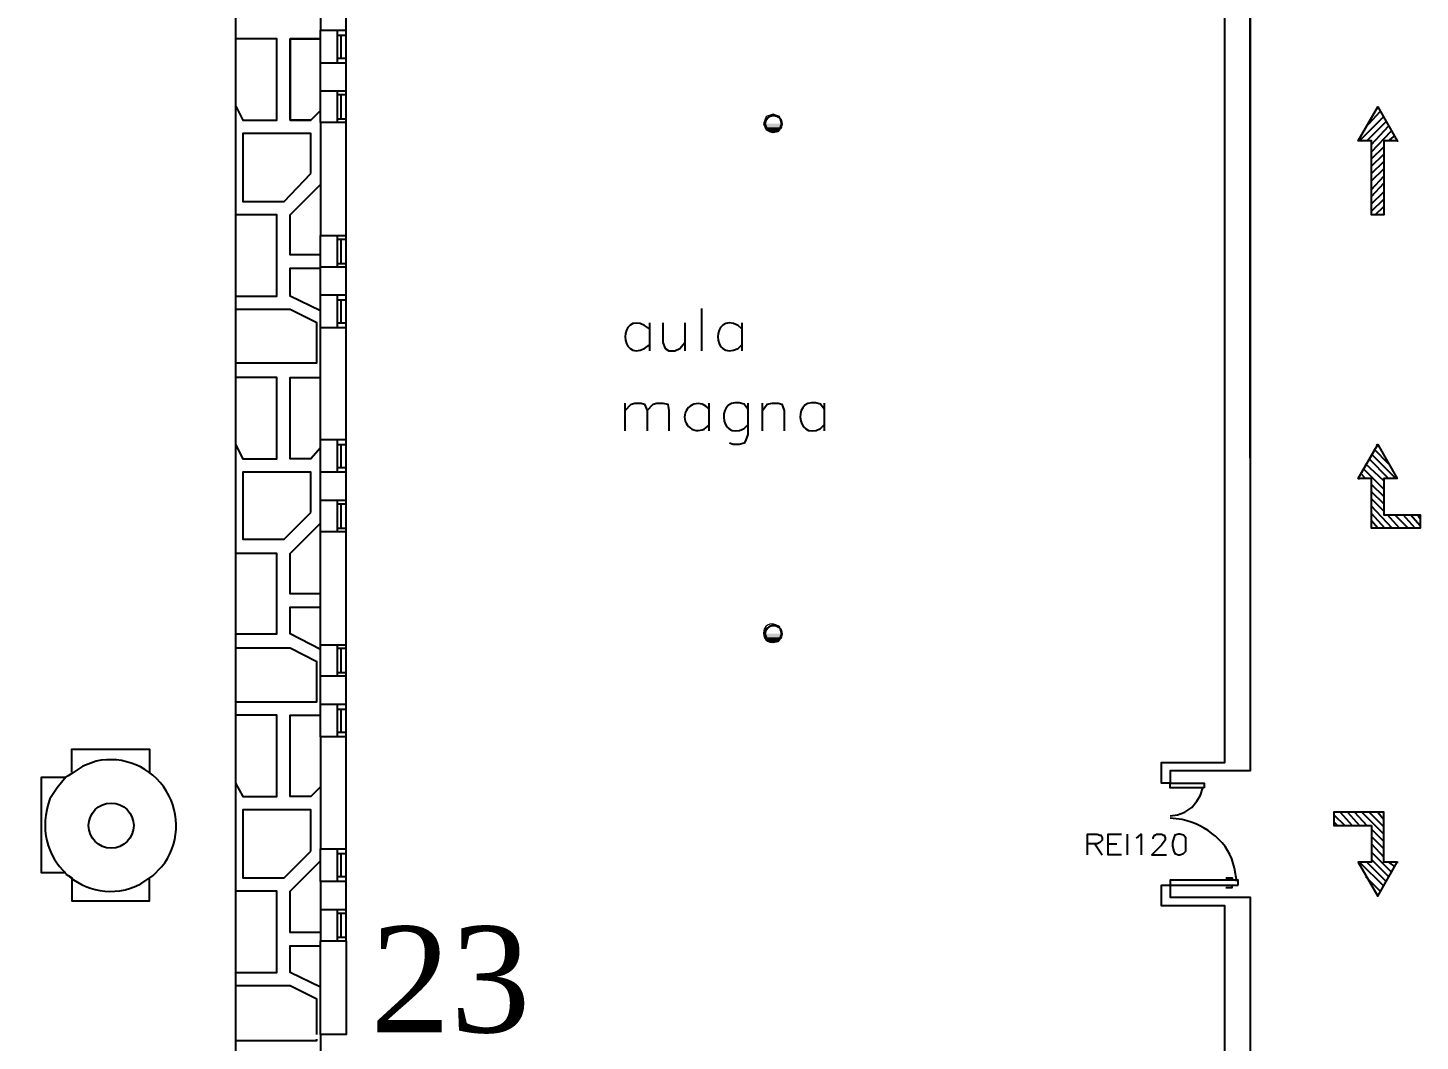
# Model space of a CAD drawing. Header units: millimetres. Extents: x 2592 to 5194, y 1172 to 2359.
# Drawn here: x 2597.561 to 2598.517, y 1179.41 to 1180.106 of the extents above; entities that cross this region are included whole.
import ezdxf

# ---------------------------------------------------------------- set-up
doc = ezdxf.new("R2010")
doc.units = ezdxf.units.MM
for name, color, linetype in [('PDF _Geometria', 7, 'Continuous'), ('PDF _Riempimenti solidi', 3, 'Continuous'), ('PDF _Testo', 7, 'Continuous')]:
    doc.layers.add(name, color=color, linetype=linetype)
doc.styles.add('PDF Times New Roman', font='times.ttf')

msp = doc.modelspace()

# ---------------------------------------------------------------- linework, layer by layer
at = {"layer": 'PDF _Geometria', "color": 253, "lineweight": 0, "true_color": 0x999999}
msp.add_lwpolyline([(2597.70358, 1180.48904), (2597.70358, 1179.92821), (2597.70358, 1179.41488)], dxfattribs=at)
at = {"layer": 'PDF _Geometria', "color": 8, "lineweight": 25, "true_color": 0x808080}
for points in [[(2597.82775, 1180.48904), (2597.70358, 1180.48904), (2597.70358, 1175.43154), (2598.30192, 1175.43154)], [(2597.70358, 1180.05238), (2597.70858, 1180.04238), (2597.73192, 1180.04238), (2597.73192, 1180.09821), (2597.70358, 1180.09821)], [(2597.76192, 1180.04904), (2597.75525, 1180.04238), (2597.74108, 1180.04238), (2597.74108, 1180.09821), (2597.76192, 1180.09821)], [(2597.76192, 1179.94988), (2597.74108, 1179.94988), (2597.74108, 1179.97738), (2597.76192, 1179.99821)], [(2597.70358, 1179.92154), (2597.73192, 1179.92154), (2597.73192, 1179.92821), (2597.73192, 1179.97738), (2597.70358, 1179.97738)], [(2597.76192, 1179.91154), (2597.74108, 1179.92154), (2597.74108, 1179.92821), (2597.74108, 1179.94071), (2597.76192, 1179.94071)], [(2597.70358, 1179.87571), (2597.75942, 1179.87571), (2597.75942, 1179.90321), (2597.74108, 1179.91238), (2597.70358, 1179.91238)], [(2597.70358, 1179.81988), (2597.70858, 1179.80988), (2597.73192, 1179.80988), (2597.73192, 1179.86571), (2597.70358, 1179.86571)], [(2597.76192, 1179.81738), (2597.75525, 1179.80988), (2597.74108, 1179.80988), (2597.74108, 1179.86571), (2597.76192, 1179.86571)], [(2597.76192, 1179.71738), (2597.74108, 1179.71738), (2597.74108, 1179.74488), (2597.76192, 1179.76571)], [(2597.70358, 1179.68988), (2597.73192, 1179.68988), (2597.73192, 1179.74488), (2597.70358, 1179.74488)], [(2597.76192, 1179.67904), (2597.74108, 1179.68988), (2597.74108, 1179.70821), (2597.76192, 1179.70821)], [(2597.70358, 1179.64321), (2597.75942, 1179.64321), (2597.75942, 1179.67071), (2597.74108, 1179.67988), (2597.70358, 1179.67988)], [(2597.70358, 1179.58738), (2597.70858, 1179.57821), (2597.73192, 1179.57821), (2597.73192, 1179.63404), (2597.70358, 1179.63404)], [(2597.76192, 1179.58488), (2597.75525, 1179.57821), (2597.74108, 1179.57821), (2597.74108, 1179.63404), (2597.76192, 1179.63404)], [(2597.76192, 1179.48488), (2597.74108, 1179.48488), (2597.74108, 1179.51321), (2597.76192, 1179.53404)], [(2597.70358, 1179.45738), (2597.73192, 1179.45738), (2597.73192, 1179.51321), (2597.70358, 1179.51321)], [(2597.76192, 1179.44738), (2597.74108, 1179.45738), (2597.74108, 1179.47571), (2597.76192, 1179.47571)], [(2597.75942, 1179.41488), (2597.75942, 1179.43904), (2597.74108, 1179.44821), (2597.70358, 1179.44821)], [(2597.70358, 1179.41071), (2597.75942, 1179.41071), (2597.75942, 1179.41154)]]:
    msp.add_lwpolyline(points, dxfattribs=at)
at = {"layer": 'PDF _Geometria', "lineweight": 0}
for points in [[(2597.76192, 1179.41488), (2597.76192, 1179.47904), (2597.76192, 1179.50071), (2597.76192, 1179.51988), (2597.76192, 1179.54238), (2597.76192, 1179.61904), (2597.76192, 1179.64154), (2597.76192, 1179.66071), (2597.76192, 1179.78154), (2597.76192, 1179.80071), (2597.76192, 1179.92238), (2597.76192, 1179.92821), (2597.76192, 1179.94154), (2597.76192, 1179.96321), (2597.76192, 1180.04071), (2597.76192, 1180.06238), (2597.76192, 1180.18154), (2597.76192, 1180.20321), (2597.76192, 1180.24488), (2597.76192, 1180.32154), (2597.76192, 1180.43154), (2597.79692, 1180.43154)], [(2598.07692, 1179.68571), (2598.07858, 1179.68988), (2598.07692, 1179.69488)]]:
    msp.add_lwpolyline(points, dxfattribs=at)
at = {"layer": 'PDF _Geometria', "lineweight": 25}
for points in [[(2597.76192, 1180.04071), (2597.76192, 1180.06238), (2597.76192, 1180.08154), (2597.76192, 1180.10404), (2597.77942, 1180.10404), (2597.77942, 1180.18154), (2597.76192, 1180.18154), (2597.76192, 1180.10404)], [(2598.40025, 1179.81071), (2598.40025, 1180.13321), (2598.40025, 1179.59571), (2598.34525, 1179.59571), (2598.34525, 1179.58738), (2598.33942, 1179.58738), (2598.33942, 1179.60154), (2598.38275, 1179.60154), (2598.38275, 1180.12738), (2598.33942, 1180.12738), (2598.33942, 1180.14154), (2598.34525, 1180.14154), (2598.34525, 1180.13321), (2598.40025, 1180.13321)], [(2597.76192, 1180.06238), (2597.77942, 1180.06238), (2597.77942, 1180.08154), (2597.76192, 1180.08154)], [(2597.76192, 1179.61904), (2597.76192, 1179.54238), (2597.77942, 1179.54238), (2597.77942, 1179.61904), (2597.76192, 1179.61904), (2597.76192, 1179.64154), (2597.77942, 1179.64154), (2597.77942, 1179.66071), (2597.76192, 1179.66071), (2597.76192, 1179.75988), (2597.76192, 1179.78154), (2597.77942, 1179.78154), (2597.77942, 1179.80071), (2597.76192, 1179.80071), (2597.76192, 1179.89988), (2597.76192, 1179.92238), (2597.77942, 1179.92238), (2597.77942, 1179.94154), (2597.76192, 1179.94154), (2597.76192, 1179.96321)], [(2597.76192, 1179.92238), (2597.76192, 1179.94154)], [(2598.02358, 1179.88404), (2598.02358, 1179.91321)], [(2597.98775, 1179.89904), (2597.98442, 1179.90154)], [(2597.98775, 1179.90321), (2597.98775, 1179.88404)], [(2597.99692, 1179.90321), (2597.99692, 1179.88988), (2597.99858, 1179.88571), (2598.00108, 1179.88404), (2598.00525, 1179.88404), (2598.00858, 1179.88571), (2598.01192, 1179.88988)], [(2598.01192, 1179.90321), (2598.01192, 1179.88404)], [(2598.05108, 1179.89904), (2598.04858, 1179.90154)], [(2598.05108, 1179.90321), (2598.05108, 1179.88404)], [(2597.76192, 1179.82321), (2597.77942, 1179.82321), (2597.77942, 1179.89988), (2597.76192, 1179.89988)], [(2597.98442, 1179.88571), (2597.98775, 1179.88821)], [(2598.04858, 1179.88571), (2598.05108, 1179.88821)], [(2597.97108, 1179.82904), (2597.97108, 1179.84821)], [(2597.97108, 1179.84321), (2597.97525, 1179.84738), (2597.97775, 1179.84821), (2597.98192, 1179.84821), (2597.98442, 1179.84738), (2597.98608, 1179.84321), (2597.98608, 1179.82904)], [(2597.98608, 1179.84321), (2597.99025, 1179.84738), (2597.99275, 1179.84821), (2597.99692, 1179.84821), (2598.00025, 1179.84738), (2598.00108, 1179.84321), (2598.00108, 1179.82904)], [(2598.02858, 1179.84821), (2598.02858, 1179.82904)], [(2598.05525, 1179.84821), (2598.05525, 1179.82654), (2598.05358, 1179.82238), (2598.05275, 1179.82071), (2598.04942, 1179.81988), (2598.04525, 1179.81988), (2598.04275, 1179.82071)], [(2598.05525, 1179.84404), (2598.05275, 1179.84738)], [(2598.06525, 1179.82904), (2598.06525, 1179.84821)], [(2598.06525, 1179.84321), (2598.06858, 1179.84738), (2598.07192, 1179.84821), (2598.07608, 1179.84821), (2598.07858, 1179.84738), (2598.08025, 1179.84321), (2598.08025, 1179.82904)], [(2598.10775, 1179.84404), (2598.10525, 1179.84738)], [(2598.10775, 1179.84821), (2598.10775, 1179.82904)], [(2598.05275, 1179.83071), (2598.05525, 1179.83321)], [(2598.10525, 1179.83071), (2598.10775, 1179.83321)], [(2597.76192, 1179.78154), (2597.76192, 1179.80071)], [(2597.76192, 1179.68238), (2597.77942, 1179.68238), (2597.77942, 1179.75988), (2597.76192, 1179.75988)], [(2597.76192, 1179.64154), (2597.76192, 1179.66071)], [(2597.59108, 1179.59488), (2597.59108, 1179.61071), (2597.64442, 1179.61071), (2597.64442, 1179.59488)], [(2597.58692, 1179.52571), (2597.57025, 1179.52571), (2597.57025, 1179.59154), (2597.58692, 1179.59154)], [(2598.28858, 1179.53821), (2598.28858, 1179.55238), (2598.29525, 1179.55238), (2598.29692, 1179.55154), (2598.29775, 1179.55154), (2598.29858, 1179.54988), (2598.29858, 1179.54821), (2598.29692, 1179.54654), (2598.29525, 1179.54571), (2598.28858, 1179.54571)], [(2598.31192, 1179.53821), (2598.30275, 1179.53821), (2598.30275, 1179.55238), (2598.31192, 1179.55238)], [(2598.31608, 1179.53821), (2598.31608, 1179.55238)], [(2598.32192, 1179.54988), (2598.32358, 1179.55071), (2598.32525, 1179.55238), (2598.32525, 1179.53821)], [(2598.33358, 1179.54904), (2598.33358, 1179.54988), (2598.33442, 1179.55154), (2598.33525, 1179.55154), (2598.33608, 1179.55238), (2598.33942, 1179.55238), (2598.34025, 1179.55154), (2598.34108, 1179.55154), (2598.34192, 1179.54988), (2598.34192, 1179.54821), (2598.34108, 1179.54738), (2598.33942, 1179.54488), (2598.33275, 1179.53821), (2598.34275, 1179.53821)], [(2597.76192, 1179.51988), (2597.76192, 1179.54238)], [(2598.29358, 1179.54571), (2598.29858, 1179.53821)], [(2598.30275, 1179.54571), (2598.30858, 1179.54571)], [(2597.58692, 1179.52488), (2597.58858, 1179.52404), (2597.59108, 1179.52238), (2597.59108, 1179.50654), (2597.64442, 1179.50654), (2597.64442, 1179.52238)], [(2598.38275, 1179.31654), (2598.38275, 1179.50321), (2598.33942, 1179.50321), (2598.33942, 1179.51738), (2598.34525, 1179.51738), (2598.34525, 1179.50904), (2598.40025, 1179.50904), (2598.40025, 1179.22654)], [(2597.76192, 1179.50071), (2597.76192, 1179.47904), (2597.77942, 1179.47904), (2597.77942, 1179.41488), (2597.76192, 1179.41488), (2597.76192, 1179.34488)], [(2597.76192, 1179.41488), (2597.76192, 1179.47904)]]:
    msp.add_lwpolyline(points, dxfattribs=at)
at = {"layer": 'PDF _Geometria', "color": 4, "lineweight": 25}
for points in [[(2597.77358, 1180.08154), (2597.77358, 1180.10404)], [(2597.77942, 1180.08154), (2597.77942, 1180.10404)], [(2597.77358, 1180.10071), (2597.77942, 1180.10071)], [(2597.77608, 1180.08488), (2597.77608, 1180.10071)], [(2597.77358, 1180.08488), (2597.77942, 1180.08488)], [(2597.77358, 1180.04071), (2597.77358, 1180.06238)], [(2597.77358, 1180.05988), (2597.77942, 1180.05988)], [(2597.77608, 1180.04321), (2597.77608, 1180.05988)], [(2597.77942, 1180.04071), (2597.77942, 1180.06238)], [(2597.77358, 1180.04321), (2597.77942, 1180.04321)], [(2597.77358, 1179.94154), (2597.77358, 1179.96321)], [(2597.77358, 1179.96071), (2597.77942, 1179.96071)], [(2597.77608, 1179.94404), (2597.77608, 1179.96071)], [(2597.77942, 1179.94154), (2597.77942, 1179.96321)], [(2597.77358, 1179.94404), (2597.77942, 1179.94404)], [(2597.77358, 1179.89988), (2597.77358, 1179.92238)], [(2597.77942, 1179.89988), (2597.77942, 1179.92238)], [(2597.77358, 1179.91904), (2597.77942, 1179.91904)], [(2597.77608, 1179.90321), (2597.77608, 1179.91904)], [(2597.77358, 1179.90321), (2597.77942, 1179.90321)], [(2597.77358, 1179.80071), (2597.77358, 1179.82321)], [(2597.77358, 1179.81988), (2597.77942, 1179.81988)], [(2597.77608, 1179.80404), (2597.77608, 1179.81988)], [(2597.77942, 1179.80071), (2597.77942, 1179.82321)], [(2597.77358, 1179.80404), (2597.77942, 1179.80404)], [(2597.77358, 1179.75988), (2597.77358, 1179.78154)], [(2597.77358, 1179.77904), (2597.77942, 1179.77904)], [(2597.77608, 1179.76238), (2597.77608, 1179.77904)], [(2597.77942, 1179.75988), (2597.77942, 1179.78154)], [(2597.77358, 1179.76238), (2597.77942, 1179.76238)], [(2597.77358, 1179.66071), (2597.77358, 1179.68238)], [(2597.77942, 1179.66071), (2597.77942, 1179.68238)], [(2597.77358, 1179.67988), (2597.77942, 1179.67988)], [(2597.77608, 1179.66321), (2597.77608, 1179.67988)], [(2597.77358, 1179.66321), (2597.77942, 1179.66321)], [(2597.77358, 1179.61904), (2597.77358, 1179.64154)], [(2597.77358, 1179.63821), (2597.77942, 1179.63821)], [(2597.77608, 1179.62238), (2597.77608, 1179.63821)], [(2597.77942, 1179.61904), (2597.77942, 1179.64154)], [(2597.77358, 1179.62238), (2597.77942, 1179.62238)], [(2598.34525, 1179.56488), (2598.35025, 1179.56571), (2598.35525, 1179.56738), (2598.36025, 1179.57071), (2598.36358, 1179.57488), (2598.36608, 1179.57904), (2598.36775, 1179.58404)], [(2598.35358, 1179.56238), (2598.34525, 1179.56321)], [(2597.77358, 1179.51988), (2597.77358, 1179.54238)], [(2597.77358, 1179.53904), (2597.77942, 1179.53904)], [(2597.77608, 1179.52321), (2597.77608, 1179.53904)], [(2597.77942, 1179.51988), (2597.77942, 1179.54238)], [(2598.39108, 1179.51988), (2598.38942, 1179.52904)], [(2597.77358, 1179.52321), (2597.77942, 1179.52321)], [(2598.38358, 1179.52238), (2598.38775, 1179.52238), (2598.38775, 1179.52071)], [(2598.38358, 1179.51571), (2598.38775, 1179.51571), (2598.38775, 1179.51738)], [(2597.77358, 1179.47904), (2597.77358, 1179.50071)], [(2597.77942, 1179.47904), (2597.77942, 1179.50071)], [(2597.77358, 1179.49821), (2597.77942, 1179.49821)], [(2597.77608, 1179.48154), (2597.77608, 1179.49821)], [(2597.77358, 1179.48154), (2597.77942, 1179.48154)], [(2597.76192, 1179.41488), (2597.76192, 1179.41154)]]:
    msp.add_lwpolyline(points, dxfattribs=at)
at = {"layer": 'PDF _Geometria', "color": 253, "lineweight": 25, "true_color": 0x999999}
for points in [[(2597.70358, 1180.05238), (2597.70858, 1180.04238), (2597.73192, 1180.04238), (2597.73192, 1180.09821), (2597.70358, 1180.09821)], [(2597.76192, 1180.09821), (2597.74108, 1180.09821), (2597.74108, 1180.04238), (2597.75525, 1180.04238), (2597.76192, 1180.04904)], [(2597.76192, 1179.94988), (2597.74108, 1179.94988), (2597.74108, 1179.97738), (2597.76192, 1179.99821)], [(2597.70358, 1179.92154), (2597.73192, 1179.92154), (2597.73192, 1179.92821), (2597.73192, 1179.97738), (2597.70358, 1179.97738)], [(2597.76192, 1179.91154), (2597.74108, 1179.92154), (2597.74108, 1179.92821), (2597.74108, 1179.94071), (2597.76192, 1179.94071)], [(2597.70358, 1179.87571), (2597.75942, 1179.87571), (2597.75942, 1179.90321), (2597.74108, 1179.91238), (2597.70358, 1179.91238)], [(2597.70358, 1179.81988), (2597.70858, 1179.80988), (2597.73192, 1179.80988), (2597.73192, 1179.86571), (2597.70358, 1179.86571)], [(2597.76192, 1179.81738), (2597.75525, 1179.80988), (2597.74108, 1179.80988), (2597.74108, 1179.86571), (2597.76192, 1179.86571)], [(2597.76192, 1179.71738), (2597.74108, 1179.71738), (2597.74108, 1179.74488), (2597.76192, 1179.76571)], [(2597.70358, 1179.68988), (2597.73192, 1179.68988), (2597.73192, 1179.74488), (2597.70358, 1179.74488)], [(2597.76192, 1179.67904), (2597.74108, 1179.68988), (2597.74108, 1179.70821), (2597.76192, 1179.70821)], [(2597.70358, 1179.64321), (2597.75942, 1179.64321), (2597.75942, 1179.67071), (2597.74108, 1179.67988), (2597.70358, 1179.67988)], [(2597.70358, 1179.58738), (2597.70858, 1179.57821), (2597.73192, 1179.57821), (2597.73192, 1179.63404), (2597.70358, 1179.63404)], [(2597.76192, 1179.58488), (2597.75525, 1179.57821), (2597.74108, 1179.57821), (2597.74108, 1179.63404), (2597.76192, 1179.63404)], [(2597.76192, 1179.48488), (2597.74108, 1179.48488), (2597.74108, 1179.51321), (2597.76192, 1179.53404)], [(2597.70358, 1179.45738), (2597.73192, 1179.45738), (2597.73192, 1179.51321), (2597.70358, 1179.51321)], [(2597.76192, 1179.44738), (2597.74108, 1179.45738), (2597.74108, 1179.47571), (2597.76192, 1179.47571)], [(2597.75942, 1179.41488), (2597.75942, 1179.43904), (2597.74108, 1179.44821), (2597.70358, 1179.44821)], [(2597.70358, 1179.41071), (2597.75942, 1179.41071), (2597.75942, 1179.41154)]]:
    msp.add_lwpolyline(points, dxfattribs=at)
at = {"layer": 'PDF _Geometria', "lineweight": 0}
msp.add_lwpolyline([(2598.07858, 1180.03988), (2598.07692, 1180.04488), (2598.07275, 1180.04654), (2598.06775, 1180.04488), (2598.06608, 1180.03988), (2598.06775, 1180.03571), (2598.07275, 1180.03404), (2598.07692, 1180.03571)], close=True, dxfattribs=at)
at = {"layer": 'PDF _Geometria', "lineweight": 25}
for points in [[(2598.06692, 1180.03988), (2598.06775, 1180.03738), (2598.07025, 1180.03488), (2598.07275, 1180.03404), (2598.07608, 1180.03488), (2598.07775, 1180.03738), (2598.07858, 1180.03988), (2598.07775, 1180.04321), (2598.07608, 1180.04488), (2598.07275, 1180.04571), (2598.07025, 1180.04488), (2598.06775, 1180.04321)], [(2597.77942, 1180.04071), (2597.76192, 1180.04071), (2597.76192, 1179.96321), (2597.77942, 1179.96321)], [(2598.06692, 1179.68988), (2598.06775, 1179.68738), (2598.07025, 1179.68488), (2598.07275, 1179.68404), (2598.07608, 1179.68488), (2598.07775, 1179.68738), (2598.07858, 1179.68988), (2598.07775, 1179.69321), (2598.07608, 1179.69488), (2598.07275, 1179.69571), (2598.07025, 1179.69488), (2598.06775, 1179.69321)], [(2598.35108, 1179.55238), (2598.34858, 1179.55154), (2598.34775, 1179.54988), (2598.34692, 1179.54654), (2598.34692, 1179.54404), (2598.34775, 1179.54071), (2598.34858, 1179.53904), (2598.35108, 1179.53821), (2598.35192, 1179.53821), (2598.35442, 1179.53904), (2598.35608, 1179.54071), (2598.35608, 1179.54988), (2598.35442, 1179.55154), (2598.35192, 1179.55238)], [(2597.77942, 1179.50071), (2597.77942, 1179.51988), (2597.76192, 1179.51988), (2597.76192, 1179.50071)]]:
    msp.add_lwpolyline(points, close=True, dxfattribs=at)
at = {"layer": 'PDF _Geometria', "color": 3, "lineweight": 25}
for points in [[(2598.49192, 1180.02821), (2598.49192, 1179.97738), (2598.48358, 1179.97738), (2598.48358, 1180.02821), (2598.47442, 1180.02821), (2598.48775, 1180.05154), (2598.50108, 1180.02821)], [(2598.48358, 1179.79654), (2598.47442, 1179.79654), (2598.48775, 1179.81988), (2598.50108, 1179.79654), (2598.49192, 1179.79654), (2598.49192, 1179.77154), (2598.51692, 1179.77154), (2598.51692, 1179.76238), (2598.48358, 1179.76238)], [(2598.48358, 1179.55821), (2598.48358, 1179.53321), (2598.47442, 1179.53321), (2598.48775, 1179.50988), (2598.50108, 1179.53321), (2598.49192, 1179.53321), (2598.49192, 1179.56738), (2598.45775, 1179.56738), (2598.45775, 1179.55821)]]:
    msp.add_lwpolyline(points, close=True, dxfattribs=at)
for points in [[(2598.47525, 1180.02821), (2598.49192, 1180.04488)], [(2598.47942, 1180.03738), (2598.48942, 1180.04821)], [(2598.48692, 1180.04988), (2598.48775, 1180.05071)], [(2598.48025, 1180.02821), (2598.49358, 1180.04154)], [(2598.48358, 1180.02571), (2598.49525, 1180.03821)], [(2598.48358, 1180.02071), (2598.49692, 1180.03488)], [(2598.49525, 1180.02821), (2598.49942, 1180.03154)], [(2598.50108, 1180.02821), (2598.50192, 1180.02821)], [(2598.48358, 1180.01571), (2598.49192, 1180.02404)], [(2598.48358, 1180.01071), (2598.49192, 1180.01904)], [(2598.48358, 1180.00571), (2598.49192, 1180.01404)], [(2598.48358, 1180.00071), (2598.49192, 1180.00904)], [(2598.48358, 1179.99488), (2598.49192, 1180.00404)], [(2598.48358, 1179.98988), (2598.49192, 1179.99904)], [(2598.48358, 1179.98488), (2598.49192, 1179.99321)], [(2598.48358, 1179.97988), (2598.49192, 1179.98821)], [(2598.48608, 1179.97738), (2598.49192, 1179.98321)], [(2598.49108, 1179.97738), (2598.49192, 1179.97821)], [(2598.49525, 1179.80654), (2598.48525, 1179.81654)], [(2598.48858, 1179.81821), (2598.48692, 1179.81988)], [(2598.49192, 1179.79488), (2598.47942, 1179.80654)], [(2598.49525, 1179.79654), (2598.48192, 1179.80988)], [(2598.50025, 1179.79654), (2598.48358, 1179.81321)], [(2598.47442, 1179.79654), (2598.47525, 1179.79654)], [(2598.47942, 1179.79654), (2598.47608, 1179.79988)], [(2598.49192, 1179.78904), (2598.47775, 1179.80321)], [(2598.49192, 1179.78404), (2598.48358, 1179.79238)], [(2598.49192, 1179.77904), (2598.48358, 1179.78738)], [(2598.49192, 1179.77404), (2598.48358, 1179.78238)], [(2598.49775, 1179.76238), (2598.48358, 1179.77738)], [(2598.49275, 1179.76238), (2598.48358, 1179.77238)], [(2598.48775, 1179.76238), (2598.48358, 1179.76738)], [(2598.50275, 1179.76238), (2598.49442, 1179.77154)], [(2598.50858, 1179.76238), (2598.49942, 1179.77154)], [(2598.51358, 1179.76238), (2598.50525, 1179.77154)], [(2598.51692, 1179.76404), (2598.51025, 1179.77154)], [(2598.51692, 1179.76904), (2598.51525, 1179.77154)], [(2598.46192, 1179.56738), (2598.47025, 1179.55821)], [(2598.46692, 1179.56738), (2598.47525, 1179.55821)], [(2598.47192, 1179.56738), (2598.48025, 1179.55821)], [(2598.47692, 1179.56738), (2598.49192, 1179.55238)], [(2598.48192, 1179.56738), (2598.49192, 1179.55738)], [(2598.48775, 1179.56738), (2598.49192, 1179.56238)], [(2598.45775, 1179.56571), (2598.46525, 1179.55821)], [(2598.45775, 1179.56071), (2598.46025, 1179.55821)], [(2598.48358, 1179.55571), (2598.49192, 1179.54738)], [(2598.48358, 1179.55071), (2598.49192, 1179.54238)], [(2598.48358, 1179.54571), (2598.49192, 1179.53654)], [(2598.48358, 1179.53988), (2598.49692, 1179.52654)], [(2598.47525, 1179.53321), (2598.49192, 1179.51654)], [(2598.48025, 1179.53321), (2598.49358, 1179.51988)], [(2598.48358, 1179.53488), (2598.49525, 1179.52321)], [(2598.49525, 1179.53321), (2598.49942, 1179.52988)], [(2598.50108, 1179.53321), (2598.50192, 1179.53321)], [(2598.47942, 1179.52321), (2598.48942, 1179.51321)], [(2598.48692, 1179.51154), (2598.48775, 1179.50988)]]:
    msp.add_lwpolyline(points, dxfattribs=at)
at = {"layer": 'PDF _Geometria', "color": 253, "lineweight": 25, "true_color": 0x999999}
for points in [[(2597.75525, 1180.00571), (2597.75525, 1180.03321), (2597.70858, 1180.03321), (2597.70858, 1179.98654), (2597.73692, 1179.98654)], [(2597.75525, 1179.77321), (2597.75525, 1179.80071), (2597.70858, 1179.80071), (2597.70858, 1179.75488), (2597.73692, 1179.75488)], [(2597.75525, 1179.54071), (2597.75525, 1179.56904), (2597.70858, 1179.56904), (2597.70858, 1179.52238), (2597.73692, 1179.52238)]]:
    msp.add_lwpolyline(points, close=True, dxfattribs=at)
at = {"layer": 'PDF _Geometria', "color": 8, "lineweight": 25, "true_color": 0x808080}
for points in [[(2597.75525, 1180.00571), (2597.75525, 1180.03321), (2597.70858, 1180.03321), (2597.70858, 1179.98654), (2597.73692, 1179.98654)], [(2597.75525, 1179.77321), (2597.75525, 1179.80071), (2597.70858, 1179.80071), (2597.70858, 1179.75488), (2597.73692, 1179.75488)], [(2597.75525, 1179.54071), (2597.75525, 1179.56904), (2597.70858, 1179.56904), (2597.70858, 1179.52238), (2597.73692, 1179.52238)]]:
    msp.add_lwpolyline(points, close=True, dxfattribs=at)
at = {"layer": 'PDF _Geometria', "lineweight": 25}
msp.add_lwpolyline([(2597.63858, 1179.51821), (2597.64692, 1179.52404), (2597.65275, 1179.52988, 0.70901), (2597.60775, 1179.60238), (2597.59858, 1179.59904), (2597.59108, 1179.59404), (2597.58858, 1179.59238), (2597.58692, 1179.59154), (2597.58108, 1179.58404), (2597.57608, 1179.57654)], format="xyb", dxfattribs=at)
at = {"layer": 'PDF _Geometria', "color": 4, "lineweight": 25}
for points in [[(2598.36858, 1179.58404), (2598.34525, 1179.58404), (2598.34525, 1179.58738), (2598.36858, 1179.58738)], [(2598.39192, 1179.51738), (2598.39192, 1179.52071), (2598.34525, 1179.52071), (2598.34525, 1179.51738)]]:
    msp.add_lwpolyline(points, close=True, dxfattribs=at)
at = {"layer": 'PDF _Geometria', "lineweight": 25}
for centre, radius in [((2598.07292, 1180.03988), 0.00567), ((2598.07292, 1179.68988), 0.00567), ((2597.61811, 1179.55821), 0.01548)]:
    msp.add_circle(centre, radius, dxfattribs=at)
msp.add_arc((2598.02108, 1179.83863), 0.00925, 35.83765, 324.16235, dxfattribs=at)
for points in [[(2597.98442, 1179.90154), (2597.96656, 1179.91071), (2597.96656, 1179.87654), (2597.98442, 1179.88571)], [(2598.04858, 1179.90154), (2598.03, 1179.91093), (2598.03, 1179.87632), (2598.04858, 1179.88571)], [(2598.05275, 1179.84738), (2598.0331, 1179.855), (2598.03508, 1179.82141), (2598.05275, 1179.83071)], [(2598.10525, 1179.84738), (2598.0856, 1179.855), (2598.08758, 1179.82141), (2598.10525, 1179.83071)], [(2597.57608, 1179.57654), (2597.56089, 1179.53674), (2597.59989, 1179.49893), (2597.63858, 1179.51821)]]:
    msp.add_open_spline(points, degree=3, dxfattribs=at)
at = {"layer": 'PDF _Geometria', "lineweight": 0}
msp.add_open_spline([(2598.07692, 1179.69488), (2598.06256, 1179.70342), (2598.06251, 1179.67718), (2598.07692, 1179.68571)], degree=3, dxfattribs=at)
at = {"layer": 'PDF _Geometria', "color": 4, "lineweight": 25}
msp.add_open_spline([(2598.38942, 1179.52904), (2598.38592, 1179.54656), (2598.37028, 1179.55859), (2598.35358, 1179.56238)], degree=3, dxfattribs=at)
at = {"layer": 'PDF _Riempimenti solidi', "color": 7, "lineweight": 0, "transparency": 33554559}
for points in [[(2598.06608, 1180.03988), (2598.07858, 1180.03904), (2598.06608, 1180.03904)], [(2598.06608, 1180.03988), (2598.07858, 1180.03988), (2598.07858, 1180.03904)], [(2598.06608, 1180.03904), (2598.07858, 1180.03738), (2598.06692, 1180.03738)], [(2598.06608, 1180.03904), (2598.07858, 1180.03904), (2598.07858, 1180.03738)], [(2598.06692, 1180.03738), (2598.07775, 1180.03654), (2598.06692, 1180.03654)], [(2598.06692, 1180.03738), (2598.07858, 1180.03738), (2598.07775, 1180.03654)], [(2598.06692, 1180.03654), (2598.07692, 1180.03571), (2598.06775, 1180.03571)], [(2598.06692, 1180.03654), (2598.07775, 1180.03654), (2598.07692, 1180.03571)], [(2598.06775, 1180.03571), (2598.07608, 1180.03488), (2598.06858, 1180.03488)], [(2598.06775, 1180.03571), (2598.07692, 1180.03571), (2598.07608, 1180.03488)], [(2598.06858, 1180.03488), (2598.07525, 1180.03404), (2598.07025, 1180.03404)], [(2598.06858, 1180.03488), (2598.07608, 1180.03488), (2598.07525, 1180.03404)], [(2598.06608, 1179.68988), (2598.07858, 1179.68904), (2598.06608, 1179.68904)], [(2598.06608, 1179.68988), (2598.07858, 1179.68988), (2598.07858, 1179.68904)], [(2598.06608, 1179.68904), (2598.07858, 1179.68738), (2598.06692, 1179.68738)], [(2598.06608, 1179.68904), (2598.07858, 1179.68904), (2598.07858, 1179.68738)], [(2598.06692, 1179.68738), (2598.07775, 1179.68654), (2598.06692, 1179.68654)], [(2598.06692, 1179.68738), (2598.07858, 1179.68738), (2598.07775, 1179.68654)], [(2598.06692, 1179.68654), (2598.07692, 1179.68571), (2598.06775, 1179.68571)], [(2598.06692, 1179.68654), (2598.07775, 1179.68654), (2598.07692, 1179.68571)], [(2598.06775, 1179.68571), (2598.07608, 1179.68488), (2598.06858, 1179.68488)], [(2598.06775, 1179.68571), (2598.07692, 1179.68571), (2598.07608, 1179.68488)], [(2598.06858, 1179.68488), (2598.07525, 1179.68404), (2598.07025, 1179.68404)], [(2598.06858, 1179.68488), (2598.07608, 1179.68488), (2598.07525, 1179.68404)]]:
    msp.add_solid(points, dxfattribs=at)

# ---------------------------------------------------------------- texts
at = {"layer": 'PDF _Testo', "insert": (2597.79608, 1179.41528), "char_height": 0.072804, "attachment_point": 7, "style": 'PDF Times New Roman'}
msp.add_mtext('23', dxfattribs=at)

doc.saveas('drawing.dxf')
